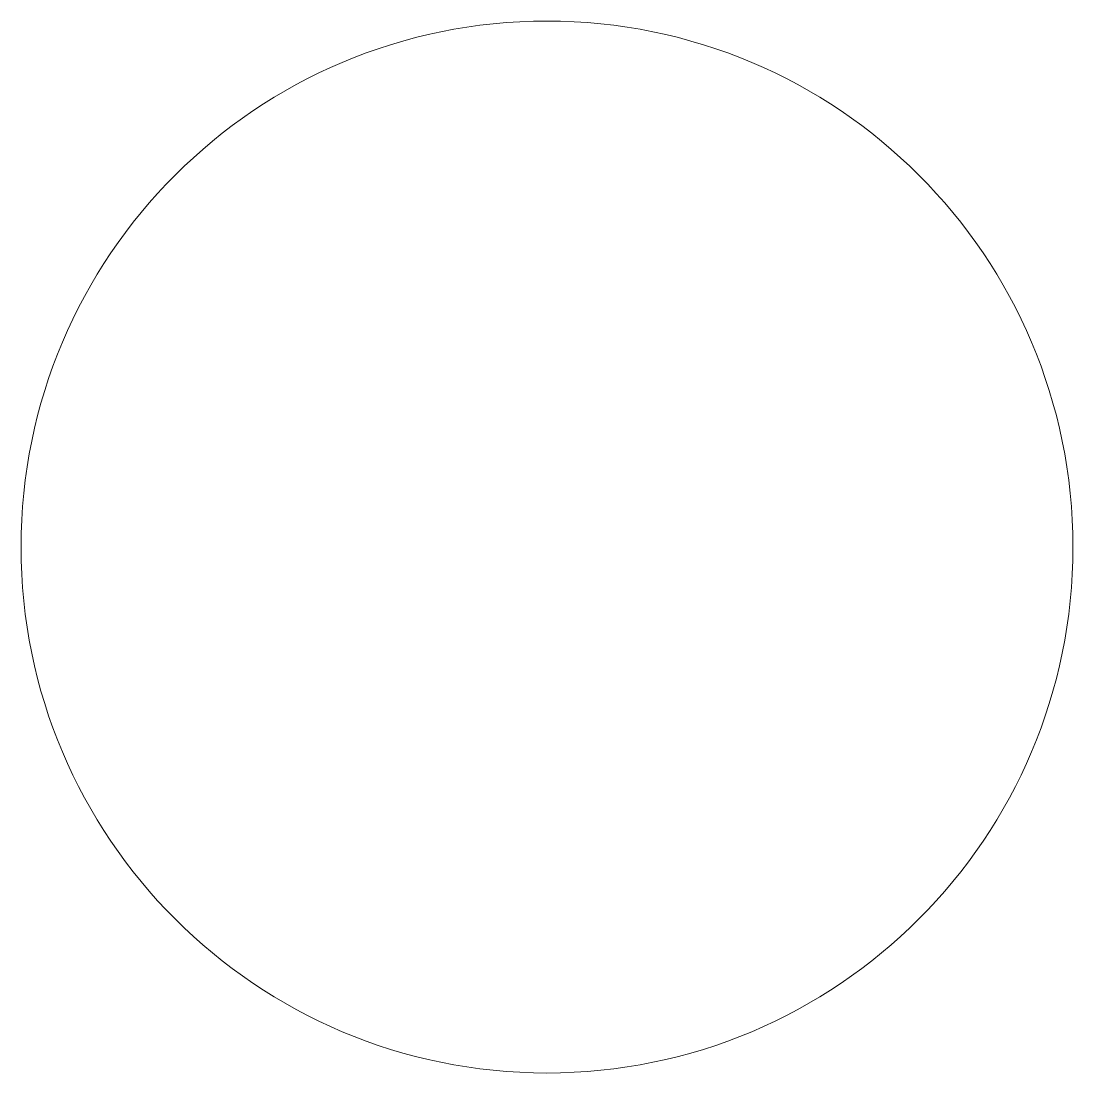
# Model space of a CAD drawing. Header units: metres. Extents: x -16774.06 to -16773.06, y 30501.55 to 30502.55.
import ezdxf

# ---------------------------------------------------------------- set-up
doc = ezdxf.new("R2010")
doc.units = ezdxf.units.M
doc.layers.add('GN_komu_vodi', color=7, linetype='Continuous')

# ---------------------------------------------------------------- blocks, each defined once
blk = doc.blocks.new('321010')
at = {"color": 0, "lineweight": 9}
blk.add_circle((0, 0), 1, dxfattribs=at)

msp = doc.modelspace()

# ---------------------------------------------------------------- block references
at = {"layer": 'GN_komu_vodi', "xscale": 0.5, "yscale": 0.5, "zscale": 0.5}
msp.add_blockref('321010', (-16773.5612, 30502.0497), dxfattribs=at)

doc.saveas('drawing.dxf')
